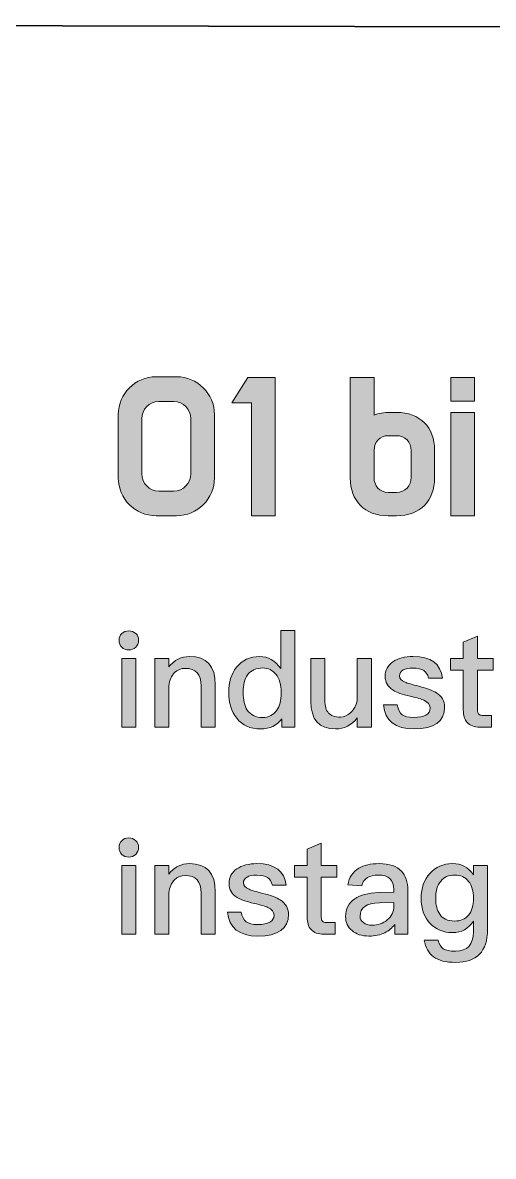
# Model space of a CAD drawing. Header units: millimetres. Extents: x 295.7 to 391, y 163.6 to 217.8.
# Drawn here: x 334.2 to 345.44, y 190.69 to 217.78 of the extents above; entities that cross this region are included whole.
import ezdxf

# ---------------------------------------------------------------- set-up
doc = ezdxf.new("R2010")
doc.units = ezdxf.units.MM
doc.header["$MEASUREMENT"] = 0
doc.layers.add('Layer 2', color=7, linetype='Continuous', lineweight=0)

# ---------------------------------------------------------------- blocks, each defined once
blk = doc.blocks.new('Block_0')
at = {"layer": 'Layer 2', "true_color": 0x3f3f3f, "transparency": 33554687}
h = blk.add_hatch(color=250, dxfattribs=at)
h.dxf.hatch_style = 2
edge = h.paths.add_edge_path()
edge.add_spline(control_points=[(338.217, 208.313), (338.217, 208.542), (338.034, 208.729), (337.809, 208.729), (337.809, 208.729), (337.448, 208.729), (337.448, 208.729), (337.223, 208.729), (337.041, 208.542), (337.041, 208.313), (337.041, 208.313), (337.041, 207.001), (337.041, 207.001), (337.041, 206.773), (337.223, 206.586), (337.448, 206.586), (337.448, 206.586), (337.809, 206.586), (337.809, 206.586), (338.034, 206.586), (338.217, 206.773), (338.217, 207.001), (338.217, 207.001), (338.217, 208.313), (338.217, 208.313)], knot_values=[0, 0, 0, 0, 1, 1, 1, 2, 2, 2, 3, 3, 3, 4, 4, 4, 5, 5, 5, 6, 6, 6, 7, 7, 7, 8, 8, 8, 8], degree=3, periodic=0)
edge = h.paths.add_edge_path()
edge.add_spline(control_points=[(337.875, 209.319), (338.372, 209.319), (338.78, 208.915), (338.78, 208.414), (338.78, 208.414), (338.78, 206.901), (338.78, 206.901), (338.78, 206.4), (338.372, 205.996), (337.875, 205.996), (337.875, 205.996), (337.383, 205.996), (337.383, 205.996), (336.886, 205.996), (336.482, 206.4), (336.482, 206.901), (336.482, 206.901), (336.482, 208.414), (336.482, 208.414), (336.482, 208.915), (336.886, 209.319), (337.383, 209.319), (337.383, 209.319), (337.875, 209.319), (337.875, 209.319)], knot_values=[0, 0, 0, 0, 1, 1, 1, 2, 2, 2, 3, 3, 3, 4, 4, 4, 5, 5, 5, 6, 6, 6, 7, 7, 7, 8, 8, 8, 8], degree=3, periodic=0)
h = blk.add_hatch(color=250, dxfattribs=at)
h.dxf.hatch_style = 2
edge = h.paths.add_edge_path()
edge.add_spline(control_points=[(339.199, 208.698), (339.199, 208.698), (339.579, 209.299), (339.579, 209.299), (339.579, 209.299), (340.231, 209.299), (340.231, 209.299), (340.231, 209.299), (340.231, 205.996), (340.231, 205.996), (340.231, 205.996), (339.668, 205.996), (339.668, 205.996), (339.668, 205.996), (339.668, 208.698), (339.668, 208.698), (339.668, 208.698), (339.199, 208.698), (339.199, 208.698)], knot_values=[0, 0, 0, 0, 1, 1, 1, 2, 2, 2, 3, 3, 3, 4, 4, 4, 5, 5, 5, 6, 6, 6, 6], degree=3, periodic=0)
h = blk.add_hatch(color=250, dxfattribs=at)
h.dxf.hatch_style = 2
edge = h.paths.add_edge_path()
edge.add_spline(control_points=[(342.932, 207.91), (342.73, 207.91), (342.598, 207.766), (342.594, 207.564), (342.594, 207.564), (342.594, 206.916), (342.594, 206.916), (342.594, 206.707), (342.726, 206.555), (342.932, 206.555), (342.932, 206.555), (343.13, 206.555), (343.13, 206.555), (343.335, 206.555), (343.479, 206.707), (343.479, 206.916), (343.479, 206.916), (343.479, 207.549), (343.479, 207.549), (343.479, 207.758), (343.335, 207.91), (343.13, 207.91), (343.13, 207.91), (342.932, 207.91), (342.932, 207.91)], knot_values=[0, 0, 0, 0, 1, 1, 1, 2, 2, 2, 3, 3, 3, 4, 4, 4, 5, 5, 5, 6, 6, 6, 7, 7, 7, 8, 8, 8, 8], degree=3, periodic=0)
edge = h.paths.add_edge_path()
edge.add_spline(control_points=[(343.13, 208.465), (343.692, 208.465), (344.042, 208.112), (344.042, 207.564), (344.042, 207.564), (344.042, 206.901), (344.042, 206.901), (344.042, 206.353), (343.692, 205.996), (343.13, 205.996), (343.13, 205.996), (342.932, 205.996), (342.932, 205.996), (342.369, 205.996), (342.024, 206.353), (342.024, 206.901), (342.024, 206.901), (342.024, 207.564), (342.024, 207.564), (342.024, 207.564), (342.024, 207.603), (342.024, 207.603), (342.024, 207.603), (342.024, 209.299), (342.024, 209.299), (342.024, 209.299), (342.594, 209.299), (342.594, 209.299), (342.594, 209.299), (342.594, 208.403), (342.594, 208.403), (342.707, 208.441), (342.835, 208.465), (342.974, 208.465), (342.974, 208.465), (343.13, 208.465), (343.13, 208.465)], knot_values=[0, 0, 0, 0, 1, 1, 1, 2, 2, 2, 3, 3, 3, 4, 4, 4, 5, 5, 5, 6, 6, 6, 7, 7, 7, 8, 8, 8, 9, 9, 9, 10, 10, 10, 11, 11, 11, 12, 12, 12, 12], degree=3, periodic=0)
h = blk.add_hatch(color=250, dxfattribs=at)
h.dxf.hatch_style = 2
edge = h.paths.add_edge_path()
edge.add_spline(control_points=[(344.996, 205.996), (344.996, 205.996), (344.425, 205.996), (344.425, 205.996), (344.425, 205.996), (344.425, 208.465), (344.425, 208.465), (344.425, 208.465), (344.996, 208.465), (344.996, 208.465), (344.996, 208.465), (344.996, 205.996), (344.996, 205.996)], knot_values=[0, 0, 0, 0, 1, 1, 1, 2, 2, 2, 3, 3, 3, 4, 4, 4, 4], degree=3, periodic=0)
edge = h.paths.add_edge_path()
edge.add_spline(control_points=[(344.996, 208.732), (344.996, 208.732), (344.425, 208.732), (344.425, 208.732), (344.425, 208.732), (344.425, 209.299), (344.425, 209.299), (344.425, 209.299), (344.996, 209.299), (344.996, 209.299), (344.996, 209.299), (344.996, 208.732), (344.996, 208.732)], knot_values=[0, 0, 0, 0, 1, 1, 1, 2, 2, 2, 3, 3, 3, 4, 4, 4, 4], degree=3, periodic=0)
at = {"layer": 'Layer 2'}
for points, knots in [([(337.875, 209.319), (338.372, 209.319), (338.78, 208.915), (338.78, 208.414), (338.78, 208.414), (338.78, 206.901), (338.78, 206.901), (338.78, 206.4), (338.372, 205.996), (337.875, 205.996), (337.875, 205.996), (337.383, 205.996), (337.383, 205.996), (336.886, 205.996), (336.482, 206.4), (336.482, 206.901), (336.482, 206.901), (336.482, 208.414), (336.482, 208.414), (336.482, 208.915), (336.886, 209.319), (337.383, 209.319), (337.383, 209.319), (337.875, 209.319), (337.875, 209.319)], [0, 0, 0, 0, 1, 1, 1, 2, 2, 2, 3, 3, 3, 4, 4, 4, 5, 5, 5, 6, 6, 6, 7, 7, 7, 8, 8, 8, 8]), ([(339.199, 208.698), (339.199, 208.698), (339.579, 209.299), (339.579, 209.299), (339.579, 209.299), (340.231, 209.299), (340.231, 209.299), (340.231, 209.299), (340.231, 205.996), (340.231, 205.996), (340.231, 205.996), (339.668, 205.996), (339.668, 205.996), (339.668, 205.996), (339.668, 208.698), (339.668, 208.698), (339.668, 208.698), (339.199, 208.698), (339.199, 208.698)], [0, 0, 0, 0, 1, 1, 1, 2, 2, 2, 3, 3, 3, 4, 4, 4, 5, 5, 5, 6, 6, 6, 6]), ([(343.13, 208.465), (343.692, 208.465), (344.042, 208.112), (344.042, 207.564), (344.042, 207.564), (344.042, 206.901), (344.042, 206.901), (344.042, 206.353), (343.692, 205.996), (343.13, 205.996), (343.13, 205.996), (342.932, 205.996), (342.932, 205.996), (342.369, 205.996), (342.024, 206.353), (342.024, 206.901), (342.024, 206.901), (342.024, 207.564), (342.024, 207.564), (342.024, 207.564), (342.024, 207.603), (342.024, 207.603), (342.024, 207.603), (342.024, 209.299), (342.024, 209.299), (342.024, 209.299), (342.594, 209.299), (342.594, 209.299), (342.594, 209.299), (342.594, 208.403), (342.594, 208.403), (342.707, 208.441), (342.835, 208.465), (342.974, 208.465), (342.974, 208.465), (343.13, 208.465), (343.13, 208.465)], [0, 0, 0, 0, 1, 1, 1, 2, 2, 2, 3, 3, 3, 4, 4, 4, 5, 5, 5, 6, 6, 6, 7, 7, 7, 8, 8, 8, 9, 9, 9, 10, 10, 10, 11, 11, 11, 12, 12, 12, 12]), ([(344.996, 208.732), (344.996, 208.732), (344.425, 208.732), (344.425, 208.732), (344.425, 208.732), (344.425, 209.299), (344.425, 209.299), (344.425, 209.299), (344.996, 209.299), (344.996, 209.299), (344.996, 209.299), (344.996, 208.732), (344.996, 208.732)], [0, 0, 0, 0, 1, 1, 1, 2, 2, 2, 3, 3, 3, 4, 4, 4, 4]), ([(338.217, 208.313), (338.217, 208.542), (338.034, 208.729), (337.809, 208.729), (337.809, 208.729), (337.448, 208.729), (337.448, 208.729), (337.223, 208.729), (337.041, 208.542), (337.041, 208.313), (337.041, 208.313), (337.041, 207.001), (337.041, 207.001), (337.041, 206.773), (337.223, 206.586), (337.448, 206.586), (337.448, 206.586), (337.809, 206.586), (337.809, 206.586), (338.034, 206.586), (338.217, 206.773), (338.217, 207.001), (338.217, 207.001), (338.217, 208.313), (338.217, 208.313)], [0, 0, 0, 0, 1, 1, 1, 2, 2, 2, 3, 3, 3, 4, 4, 4, 5, 5, 5, 6, 6, 6, 7, 7, 7, 8, 8, 8, 8]), ([(344.996, 205.996), (344.996, 205.996), (344.425, 205.996), (344.425, 205.996), (344.425, 205.996), (344.425, 208.465), (344.425, 208.465), (344.425, 208.465), (344.996, 208.465), (344.996, 208.465), (344.996, 208.465), (344.996, 205.996), (344.996, 205.996)], [0, 0, 0, 0, 1, 1, 1, 2, 2, 2, 3, 3, 3, 4, 4, 4, 4]), ([(342.932, 207.91), (342.73, 207.91), (342.598, 207.766), (342.594, 207.564), (342.594, 207.564), (342.594, 206.916), (342.594, 206.916), (342.594, 206.707), (342.726, 206.555), (342.932, 206.555), (342.932, 206.555), (343.13, 206.555), (343.13, 206.555), (343.335, 206.555), (343.479, 206.707), (343.479, 206.916), (343.479, 206.916), (343.479, 207.549), (343.479, 207.549), (343.479, 207.758), (343.335, 207.91), (343.13, 207.91), (343.13, 207.91), (342.932, 207.91), (342.932, 207.91)], [0, 0, 0, 0, 1, 1, 1, 2, 2, 2, 3, 3, 3, 4, 4, 4, 5, 5, 5, 6, 6, 6, 7, 7, 7, 8, 8, 8, 8])]:
    blk.add_open_spline(points, degree=3, knots=knots, dxfattribs=at)
blk = doc.blocks.new('Block_1')
at = {"layer": 'Layer 2', "true_color": 0x7f7f7f, "transparency": 33554687}
h = blk.add_hatch(color=8, dxfattribs=at)
h.dxf.hatch_style = 2
edge = h.paths.add_edge_path()
edge.add_spline(control_points=[(336.901, 202.587), (336.901, 202.587), (336.901, 200.945), (336.901, 200.945), (336.901, 200.945), (336.564, 200.945), (336.564, 200.945), (336.564, 200.945), (336.564, 202.587), (336.564, 202.587), (336.564, 202.587), (336.901, 202.587), (336.901, 202.587)], knot_values=[0, 0, 0, 0, 1, 1, 1, 2, 2, 2, 3, 3, 3, 4, 4, 4, 4], degree=3, periodic=0)
edge = h.paths.add_edge_path()
edge.add_spline(control_points=[(336.901, 203.181), (336.945, 203.139), (336.967, 203.085), (336.967, 203.019), (336.967, 202.952), (336.942, 202.898), (336.897, 202.854), (336.853, 202.812), (336.796, 202.79), (336.732, 202.79), (336.666, 202.79), (336.611, 202.812), (336.567, 202.854), (336.523, 202.898), (336.5, 202.955), (336.5, 203.019), (336.5, 203.085), (336.523, 203.139), (336.567, 203.181), (336.611, 203.225), (336.666, 203.244), (336.732, 203.244), (336.799, 203.244), (336.856, 203.225), (336.901, 203.181)], knot_values=[0, 0, 0, 0, 1, 1, 1, 2, 2, 2, 3, 3, 3, 4, 4, 4, 5, 5, 5, 6, 6, 6, 7, 7, 7, 8, 8, 8, 8], degree=3, periodic=0)
h = blk.add_hatch(color=8, dxfattribs=at)
h.dxf.hatch_style = 2
edge = h.paths.add_edge_path()
edge.add_spline(control_points=[(339.571, 202.19), (339.501, 202.094), (339.466, 201.955), (339.466, 201.774), (339.466, 201.593), (339.498, 201.453), (339.564, 201.351), (339.641, 201.234), (339.765, 201.174), (339.93, 201.174), (340.076, 201.174), (340.187, 201.234), (340.27, 201.348), (340.339, 201.453), (340.374, 201.586), (340.374, 201.752), (340.374, 201.752), (340.374, 201.78), (340.374, 201.78), (340.374, 201.958), (340.33, 202.101), (340.247, 202.209), (340.165, 202.31), (340.063, 202.358), (339.939, 202.358), (339.774, 202.358), (339.65, 202.304), (339.571, 202.19)], knot_values=[0, 0, 0, 0, 1, 1, 1, 2, 2, 2, 3, 3, 3, 4, 4, 4, 5, 5, 5, 6, 6, 6, 7, 7, 7, 8, 8, 8, 9, 9, 9, 9], degree=3, periodic=0)
edge = h.paths.add_edge_path()
edge.add_spline(control_points=[(340.701, 203.257), (340.701, 203.257), (340.701, 200.945), (340.701, 200.945), (340.701, 200.945), (340.387, 200.945), (340.387, 200.945), (340.387, 200.945), (340.387, 201.142), (340.387, 201.142), (340.273, 200.983), (340.101, 200.9), (339.879, 200.9), (339.637, 200.9), (339.447, 200.986), (339.311, 201.158), (339.183, 201.316), (339.12, 201.523), (339.12, 201.774), (339.12, 202.015), (339.18, 202.215), (339.307, 202.374), (339.441, 202.545), (339.628, 202.631), (339.863, 202.631), (340.063, 202.631), (340.231, 202.536), (340.365, 202.342), (340.365, 202.342), (340.365, 203.257), (340.365, 203.257), (340.365, 203.257), (340.701, 203.257), (340.701, 203.257)], knot_values=[0, 0, 0, 0, 1, 1, 1, 2, 2, 2, 3, 3, 3, 4, 4, 4, 5, 5, 5, 6, 6, 6, 7, 7, 7, 8, 8, 8, 9, 9, 9, 10, 10, 10, 11, 11, 11, 11], degree=3, periodic=0)
h = blk.add_hatch(color=8, dxfattribs=at)
h.dxf.hatch_style = 2
edge = h.paths.add_edge_path()
edge.add_spline(control_points=[(345.064, 202.587), (345.064, 202.587), (345.438, 202.587), (345.438, 202.587), (345.438, 202.587), (345.438, 202.307), (345.438, 202.307), (345.438, 202.307), (345.064, 202.307), (345.064, 202.307), (345.064, 202.307), (345.064, 201.354), (345.064, 201.354), (345.064, 201.31), (345.073, 201.278), (345.092, 201.256), (345.111, 201.237), (345.14, 201.224), (345.181, 201.224), (345.181, 201.224), (345.397, 201.224), (345.397, 201.224), (345.397, 201.224), (345.397, 200.945), (345.397, 200.945), (345.397, 200.945), (345.127, 200.945), (345.127, 200.945), (344.987, 200.945), (344.882, 200.983), (344.819, 201.056), (344.755, 201.126), (344.727, 201.224), (344.727, 201.354), (344.727, 201.354), (344.727, 202.307), (344.727, 202.307), (344.727, 202.307), (344.422, 202.307), (344.422, 202.307), (344.422, 202.307), (344.422, 202.587), (344.422, 202.587), (344.422, 202.587), (344.727, 202.587), (344.727, 202.587), (344.727, 202.587), (344.727, 202.977), (344.727, 202.977), (344.727, 202.977), (345.064, 203.117), (345.064, 203.117), (345.064, 203.117), (345.064, 202.587), (345.064, 202.587)], knot_values=[0, 0, 0, 0, 1, 1, 1, 2, 2, 2, 3, 3, 3, 4, 4, 4, 5, 5, 5, 6, 6, 6, 7, 7, 7, 8, 8, 8, 9, 9, 9, 10, 10, 10, 11, 11, 11, 12, 12, 12, 13, 13, 13, 14, 14, 14, 15, 15, 15, 16, 16, 16, 17, 17, 17, 18, 18, 18, 18], degree=3, periodic=0)
h = blk.add_hatch(color=8, dxfattribs=at)
h.dxf.hatch_style = 2
edge = h.paths.add_edge_path()
edge.add_spline(control_points=[(338.8, 201.958), (338.8, 201.958), (338.8, 200.945), (338.8, 200.945), (338.8, 200.945), (338.463, 200.945), (338.463, 200.945), (338.463, 200.945), (338.463, 201.929), (338.463, 201.929), (338.463, 202.209), (338.333, 202.349), (338.079, 202.349), (337.983, 202.349), (337.898, 202.317), (337.828, 202.247), (337.751, 202.171), (337.704, 202.066), (337.691, 201.933), (337.691, 201.933), (337.691, 200.945), (337.691, 200.945), (337.691, 200.945), (337.354, 200.945), (337.354, 200.945), (337.354, 200.945), (337.354, 202.587), (337.354, 202.587), (337.354, 202.587), (337.691, 202.587), (337.691, 202.587), (337.691, 202.587), (337.691, 202.384), (337.691, 202.384), (337.755, 202.466), (337.828, 202.526), (337.91, 202.568), (337.993, 202.612), (338.085, 202.631), (338.187, 202.631), (338.593, 202.631), (338.8, 202.409), (338.8, 201.958)], knot_values=[0, 0, 0, 0, 1, 1, 1, 2, 2, 2, 3, 3, 3, 4, 4, 4, 5, 5, 5, 6, 6, 6, 7, 7, 7, 8, 8, 8, 9, 9, 9, 10, 10, 10, 11, 11, 11, 12, 12, 12, 13, 13, 13, 14, 14, 14, 14], degree=3, periodic=0)
h = blk.add_hatch(color=8, dxfattribs=at)
h.dxf.hatch_style = 2
edge = h.paths.add_edge_path()
edge.add_spline(control_points=[(341.419, 202.587), (341.419, 202.587), (341.419, 201.586), (341.419, 201.586), (341.419, 201.447), (341.447, 201.345), (341.507, 201.281), (341.565, 201.218), (341.66, 201.183), (341.79, 201.183), (341.879, 201.183), (341.958, 201.221), (342.035, 201.291), (342.111, 201.364), (342.165, 201.462), (342.193, 201.583), (342.193, 201.583), (342.193, 202.587), (342.193, 202.587), (342.193, 202.587), (342.53, 202.587), (342.53, 202.587), (342.53, 202.587), (342.53, 200.945), (342.53, 200.945), (342.53, 200.945), (342.193, 200.945), (342.193, 200.945), (342.193, 200.945), (342.193, 201.167), (342.193, 201.167), (342.054, 200.989), (341.882, 200.9), (341.676, 200.9), (341.279, 200.9), (341.082, 201.123), (341.082, 201.564), (341.082, 201.564), (341.082, 202.587), (341.082, 202.587), (341.082, 202.587), (341.419, 202.587), (341.419, 202.587)], knot_values=[0, 0, 0, 0, 1, 1, 1, 2, 2, 2, 3, 3, 3, 4, 4, 4, 5, 5, 5, 6, 6, 6, 7, 7, 7, 8, 8, 8, 9, 9, 9, 10, 10, 10, 11, 11, 11, 12, 12, 12, 13, 13, 13, 14, 14, 14, 14], degree=3, periodic=0)
h = blk.add_hatch(color=8, dxfattribs=at)
h.dxf.hatch_style = 2
edge = h.paths.add_edge_path()
edge.add_spline(control_points=[(344.226, 202.114), (344.226, 202.114), (343.898, 202.114), (343.898, 202.114), (343.873, 202.202), (343.835, 202.263), (343.781, 202.298), (343.724, 202.336), (343.635, 202.355), (343.52, 202.355), (343.419, 202.355), (343.343, 202.342), (343.292, 202.31), (343.231, 202.279), (343.203, 202.228), (343.203, 202.164), (343.203, 202.107), (343.247, 202.06), (343.336, 202.018), (343.393, 201.993), (343.502, 201.961), (343.667, 201.92), (343.854, 201.875), (343.994, 201.821), (344.083, 201.764), (344.213, 201.682), (344.279, 201.567), (344.279, 201.421), (344.279, 201.075), (344.035, 200.9), (343.549, 200.9), (343.098, 200.9), (342.857, 201.094), (342.819, 201.475), (342.819, 201.475), (343.149, 201.475), (343.149, 201.475), (343.168, 201.364), (343.209, 201.285), (343.267, 201.24), (343.324, 201.199), (343.413, 201.177), (343.539, 201.177), (343.8, 201.177), (343.934, 201.253), (343.934, 201.399), (343.934, 201.478), (343.883, 201.542), (343.787, 201.586), (343.736, 201.612), (343.625, 201.644), (343.457, 201.682), (343.263, 201.726), (343.127, 201.774), (343.051, 201.825), (342.923, 201.904), (342.86, 202.015), (342.86, 202.155), (342.86, 202.304), (342.92, 202.422), (343.044, 202.504), (343.168, 202.59), (343.33, 202.631), (343.527, 202.631), (343.952, 202.631), (344.187, 202.46), (344.226, 202.114)], knot_values=[0, 0, 0, 0, 1, 1, 1, 2, 2, 2, 3, 3, 3, 4, 4, 4, 5, 5, 5, 6, 6, 6, 7, 7, 7, 8, 8, 8, 9, 9, 9, 10, 10, 10, 11, 11, 11, 12, 12, 12, 13, 13, 13, 14, 14, 14, 15, 15, 15, 16, 16, 16, 17, 17, 17, 18, 18, 18, 19, 19, 19, 20, 20, 20, 21, 21, 21, 22, 22, 22, 22], degree=3, periodic=0)
at = {"layer": 'Layer 2'}
for points, knots in [([(336.901, 203.181), (336.945, 203.139), (336.967, 203.085), (336.967, 203.019), (336.967, 202.952), (336.942, 202.898), (336.897, 202.854), (336.853, 202.812), (336.796, 202.79), (336.732, 202.79), (336.666, 202.79), (336.611, 202.812), (336.567, 202.854), (336.523, 202.898), (336.5, 202.955), (336.5, 203.019), (336.5, 203.085), (336.523, 203.139), (336.567, 203.181), (336.611, 203.225), (336.666, 203.244), (336.732, 203.244), (336.799, 203.244), (336.856, 203.225), (336.901, 203.181)], [0, 0, 0, 0, 1, 1, 1, 2, 2, 2, 3, 3, 3, 4, 4, 4, 5, 5, 5, 6, 6, 6, 7, 7, 7, 8, 8, 8, 8]), ([(340.701, 203.257), (340.701, 203.257), (340.701, 200.945), (340.701, 200.945), (340.701, 200.945), (340.387, 200.945), (340.387, 200.945), (340.387, 200.945), (340.387, 201.142), (340.387, 201.142), (340.273, 200.983), (340.101, 200.9), (339.879, 200.9), (339.637, 200.9), (339.447, 200.986), (339.311, 201.158), (339.183, 201.316), (339.12, 201.523), (339.12, 201.774), (339.12, 202.015), (339.18, 202.215), (339.307, 202.374), (339.441, 202.545), (339.628, 202.631), (339.863, 202.631), (340.063, 202.631), (340.231, 202.536), (340.365, 202.342), (340.365, 202.342), (340.365, 203.257), (340.365, 203.257), (340.365, 203.257), (340.701, 203.257), (340.701, 203.257)], [0, 0, 0, 0, 1, 1, 1, 2, 2, 2, 3, 3, 3, 4, 4, 4, 5, 5, 5, 6, 6, 6, 7, 7, 7, 8, 8, 8, 9, 9, 9, 10, 10, 10, 11, 11, 11, 11]), ([(345.064, 202.587), (345.064, 202.587), (345.438, 202.587), (345.438, 202.587), (345.438, 202.587), (345.438, 202.307), (345.438, 202.307), (345.438, 202.307), (345.064, 202.307), (345.064, 202.307), (345.064, 202.307), (345.064, 201.354), (345.064, 201.354), (345.064, 201.31), (345.073, 201.278), (345.092, 201.256), (345.111, 201.237), (345.14, 201.224), (345.181, 201.224), (345.181, 201.224), (345.397, 201.224), (345.397, 201.224), (345.397, 201.224), (345.397, 200.945), (345.397, 200.945), (345.397, 200.945), (345.127, 200.945), (345.127, 200.945), (344.987, 200.945), (344.882, 200.983), (344.819, 201.056), (344.755, 201.126), (344.727, 201.224), (344.727, 201.354), (344.727, 201.354), (344.727, 202.307), (344.727, 202.307), (344.727, 202.307), (344.422, 202.307), (344.422, 202.307), (344.422, 202.307), (344.422, 202.587), (344.422, 202.587), (344.422, 202.587), (344.727, 202.587), (344.727, 202.587), (344.727, 202.587), (344.727, 202.977), (344.727, 202.977), (344.727, 202.977), (345.064, 203.117), (345.064, 203.117), (345.064, 203.117), (345.064, 202.587), (345.064, 202.587)], [0, 0, 0, 0, 1, 1, 1, 2, 2, 2, 3, 3, 3, 4, 4, 4, 5, 5, 5, 6, 6, 6, 7, 7, 7, 8, 8, 8, 9, 9, 9, 10, 10, 10, 11, 11, 11, 12, 12, 12, 13, 13, 13, 14, 14, 14, 15, 15, 15, 16, 16, 16, 17, 17, 17, 18, 18, 18, 18]), ([(336.901, 202.587), (336.901, 202.587), (336.901, 200.945), (336.901, 200.945), (336.901, 200.945), (336.564, 200.945), (336.564, 200.945), (336.564, 200.945), (336.564, 202.587), (336.564, 202.587), (336.564, 202.587), (336.901, 202.587), (336.901, 202.587)], [0, 0, 0, 0, 1, 1, 1, 2, 2, 2, 3, 3, 3, 4, 4, 4, 4]), ([(338.8, 201.958), (338.8, 201.958), (338.8, 200.945), (338.8, 200.945), (338.8, 200.945), (338.463, 200.945), (338.463, 200.945), (338.463, 200.945), (338.463, 201.929), (338.463, 201.929), (338.463, 202.209), (338.333, 202.349), (338.079, 202.349), (337.983, 202.349), (337.898, 202.317), (337.828, 202.247), (337.751, 202.171), (337.704, 202.066), (337.691, 201.933), (337.691, 201.933), (337.691, 200.945), (337.691, 200.945), (337.691, 200.945), (337.354, 200.945), (337.354, 200.945), (337.354, 200.945), (337.354, 202.587), (337.354, 202.587), (337.354, 202.587), (337.691, 202.587), (337.691, 202.587), (337.691, 202.587), (337.691, 202.384), (337.691, 202.384), (337.755, 202.466), (337.828, 202.526), (337.91, 202.568), (337.993, 202.612), (338.085, 202.631), (338.187, 202.631), (338.593, 202.631), (338.8, 202.409), (338.8, 201.958)], [0, 0, 0, 0, 1, 1, 1, 2, 2, 2, 3, 3, 3, 4, 4, 4, 5, 5, 5, 6, 6, 6, 7, 7, 7, 8, 8, 8, 9, 9, 9, 10, 10, 10, 11, 11, 11, 12, 12, 12, 13, 13, 13, 14, 14, 14, 14]), ([(341.419, 202.587), (341.419, 202.587), (341.419, 201.586), (341.419, 201.586), (341.419, 201.447), (341.447, 201.345), (341.507, 201.281), (341.565, 201.218), (341.66, 201.183), (341.79, 201.183), (341.879, 201.183), (341.958, 201.221), (342.035, 201.291), (342.111, 201.364), (342.165, 201.462), (342.193, 201.583), (342.193, 201.583), (342.193, 202.587), (342.193, 202.587), (342.193, 202.587), (342.53, 202.587), (342.53, 202.587), (342.53, 202.587), (342.53, 200.945), (342.53, 200.945), (342.53, 200.945), (342.193, 200.945), (342.193, 200.945), (342.193, 200.945), (342.193, 201.167), (342.193, 201.167), (342.054, 200.989), (341.882, 200.9), (341.676, 200.9), (341.279, 200.9), (341.082, 201.123), (341.082, 201.564), (341.082, 201.564), (341.082, 202.587), (341.082, 202.587), (341.082, 202.587), (341.419, 202.587), (341.419, 202.587)], [0, 0, 0, 0, 1, 1, 1, 2, 2, 2, 3, 3, 3, 4, 4, 4, 5, 5, 5, 6, 6, 6, 7, 7, 7, 8, 8, 8, 9, 9, 9, 10, 10, 10, 11, 11, 11, 12, 12, 12, 13, 13, 13, 14, 14, 14, 14]), ([(344.226, 202.114), (344.226, 202.114), (343.898, 202.114), (343.898, 202.114), (343.873, 202.202), (343.835, 202.263), (343.781, 202.298), (343.724, 202.336), (343.635, 202.355), (343.52, 202.355), (343.419, 202.355), (343.343, 202.342), (343.292, 202.31), (343.231, 202.279), (343.203, 202.228), (343.203, 202.164), (343.203, 202.107), (343.247, 202.06), (343.336, 202.018), (343.393, 201.993), (343.502, 201.961), (343.667, 201.92), (343.854, 201.875), (343.994, 201.821), (344.083, 201.764), (344.213, 201.682), (344.279, 201.567), (344.279, 201.421), (344.279, 201.075), (344.035, 200.9), (343.549, 200.9), (343.098, 200.9), (342.857, 201.094), (342.819, 201.475), (342.819, 201.475), (343.149, 201.475), (343.149, 201.475), (343.168, 201.364), (343.209, 201.285), (343.267, 201.24), (343.324, 201.199), (343.413, 201.177), (343.539, 201.177), (343.8, 201.177), (343.934, 201.253), (343.934, 201.399), (343.934, 201.478), (343.883, 201.542), (343.787, 201.586), (343.736, 201.612), (343.625, 201.644), (343.457, 201.682), (343.263, 201.726), (343.127, 201.774), (343.051, 201.825), (342.923, 201.904), (342.86, 202.015), (342.86, 202.155), (342.86, 202.304), (342.92, 202.422), (343.044, 202.504), (343.168, 202.59), (343.33, 202.631), (343.527, 202.631), (343.952, 202.631), (344.187, 202.46), (344.226, 202.114)], [0, 0, 0, 0, 1, 1, 1, 2, 2, 2, 3, 3, 3, 4, 4, 4, 5, 5, 5, 6, 6, 6, 7, 7, 7, 8, 8, 8, 9, 9, 9, 10, 10, 10, 11, 11, 11, 12, 12, 12, 13, 13, 13, 14, 14, 14, 15, 15, 15, 16, 16, 16, 17, 17, 17, 18, 18, 18, 19, 19, 19, 20, 20, 20, 21, 21, 21, 22, 22, 22, 22]), ([(339.571, 202.19), (339.501, 202.094), (339.466, 201.955), (339.466, 201.774), (339.466, 201.593), (339.498, 201.453), (339.564, 201.351), (339.641, 201.234), (339.765, 201.174), (339.93, 201.174), (340.076, 201.174), (340.187, 201.234), (340.27, 201.348), (340.339, 201.453), (340.374, 201.586), (340.374, 201.752), (340.374, 201.752), (340.374, 201.78), (340.374, 201.78), (340.374, 201.958), (340.33, 202.101), (340.247, 202.209), (340.165, 202.31), (340.063, 202.358), (339.939, 202.358), (339.774, 202.358), (339.65, 202.304), (339.571, 202.19)], [0, 0, 0, 0, 1, 1, 1, 2, 2, 2, 3, 3, 3, 4, 4, 4, 5, 5, 5, 6, 6, 6, 7, 7, 7, 8, 8, 8, 9, 9, 9, 9])]:
    blk.add_open_spline(points, degree=3, knots=knots, dxfattribs=at)
blk = doc.blocks.new('Block_2')
at = {"layer": 'Layer 2', "true_color": 0x000000, "transparency": 33554687}
h = blk.add_hatch(color=18, dxfattribs=at)
h.dxf.hatch_style = 2
edge = h.paths.add_edge_path()
edge.add_spline(control_points=[(336.901, 197.636), (336.901, 197.636), (336.901, 195.994), (336.901, 195.994), (336.901, 195.994), (336.564, 195.994), (336.564, 195.994), (336.564, 195.994), (336.564, 197.636), (336.564, 197.636), (336.564, 197.636), (336.901, 197.636), (336.901, 197.636)], knot_values=[0, 0, 0, 0, 1, 1, 1, 2, 2, 2, 3, 3, 3, 4, 4, 4, 4], degree=3, periodic=0)
edge = h.paths.add_edge_path()
edge.add_spline(control_points=[(336.901, 198.23), (336.945, 198.189), (336.967, 198.135), (336.967, 198.068), (336.967, 198.002), (336.942, 197.947), (336.897, 197.903), (336.853, 197.862), (336.796, 197.839), (336.732, 197.839), (336.666, 197.839), (336.611, 197.862), (336.567, 197.903), (336.523, 197.947), (336.5, 198.005), (336.5, 198.068), (336.5, 198.135), (336.523, 198.189), (336.567, 198.23), (336.611, 198.275), (336.666, 198.294), (336.732, 198.294), (336.799, 198.294), (336.856, 198.275), (336.901, 198.23)], knot_values=[0, 0, 0, 0, 1, 1, 1, 2, 2, 2, 3, 3, 3, 4, 4, 4, 5, 5, 5, 6, 6, 6, 7, 7, 7, 8, 8, 8, 8], degree=3, periodic=0)
h = blk.add_hatch(color=18, dxfattribs=at)
h.dxf.hatch_style = 2
edge = h.paths.add_edge_path()
edge.add_spline(control_points=[(341.333, 197.636), (341.333, 197.636), (341.708, 197.636), (341.708, 197.636), (341.708, 197.636), (341.708, 197.357), (341.708, 197.357), (341.708, 197.357), (341.333, 197.357), (341.333, 197.357), (341.333, 197.357), (341.333, 196.404), (341.333, 196.404), (341.333, 196.359), (341.342, 196.328), (341.361, 196.306), (341.38, 196.286), (341.409, 196.274), (341.45, 196.274), (341.45, 196.274), (341.666, 196.274), (341.666, 196.274), (341.666, 196.274), (341.666, 195.994), (341.666, 195.994), (341.666, 195.994), (341.397, 195.994), (341.397, 195.994), (341.257, 195.994), (341.152, 196.032), (341.088, 196.105), (341.025, 196.175), (340.996, 196.274), (340.996, 196.404), (340.996, 196.404), (340.996, 197.357), (340.996, 197.357), (340.996, 197.357), (340.691, 197.357), (340.691, 197.357), (340.691, 197.357), (340.691, 197.636), (340.691, 197.636), (340.691, 197.636), (340.996, 197.636), (340.996, 197.636), (340.996, 197.636), (340.996, 198.027), (340.996, 198.027), (340.996, 198.027), (341.333, 198.167), (341.333, 198.167), (341.333, 198.167), (341.333, 197.636), (341.333, 197.636)], knot_values=[0, 0, 0, 0, 1, 1, 1, 2, 2, 2, 3, 3, 3, 4, 4, 4, 5, 5, 5, 6, 6, 6, 7, 7, 7, 8, 8, 8, 9, 9, 9, 10, 10, 10, 11, 11, 11, 12, 12, 12, 13, 13, 13, 14, 14, 14, 15, 15, 15, 16, 16, 16, 17, 17, 17, 18, 18, 18, 18], degree=3, periodic=0)
h = blk.add_hatch(color=18, dxfattribs=at)
h.dxf.hatch_style = 2
edge = h.paths.add_edge_path()
edge.add_spline(control_points=[(338.8, 197.007), (338.8, 197.007), (338.8, 195.994), (338.8, 195.994), (338.8, 195.994), (338.463, 195.994), (338.463, 195.994), (338.463, 195.994), (338.463, 196.979), (338.463, 196.979), (338.463, 197.258), (338.333, 197.398), (338.079, 197.398), (337.983, 197.398), (337.898, 197.366), (337.828, 197.296), (337.751, 197.22), (337.704, 197.115), (337.691, 196.982), (337.691, 196.982), (337.691, 195.994), (337.691, 195.994), (337.691, 195.994), (337.354, 195.994), (337.354, 195.994), (337.354, 195.994), (337.354, 197.636), (337.354, 197.636), (337.354, 197.636), (337.691, 197.636), (337.691, 197.636), (337.691, 197.636), (337.691, 197.433), (337.691, 197.433), (337.755, 197.516), (337.828, 197.576), (337.91, 197.617), (337.993, 197.662), (338.085, 197.681), (338.187, 197.681), (338.593, 197.681), (338.8, 197.458), (338.8, 197.007)], knot_values=[0, 0, 0, 0, 1, 1, 1, 2, 2, 2, 3, 3, 3, 4, 4, 4, 5, 5, 5, 6, 6, 6, 7, 7, 7, 8, 8, 8, 9, 9, 9, 10, 10, 10, 11, 11, 11, 12, 12, 12, 13, 13, 13, 14, 14, 14, 14], degree=3, periodic=0)
h = blk.add_hatch(color=18, dxfattribs=at)
h.dxf.hatch_style = 2
edge = h.paths.add_edge_path()
edge.add_spline(control_points=[(340.495, 197.163), (340.495, 197.163), (340.168, 197.163), (340.168, 197.163), (340.143, 197.252), (340.104, 197.312), (340.051, 197.347), (339.993, 197.385), (339.904, 197.404), (339.79, 197.404), (339.688, 197.404), (339.612, 197.392), (339.561, 197.36), (339.501, 197.328), (339.472, 197.277), (339.472, 197.214), (339.472, 197.157), (339.517, 197.109), (339.606, 197.068), (339.663, 197.042), (339.771, 197.011), (339.936, 196.969), (340.124, 196.925), (340.263, 196.871), (340.352, 196.814), (340.482, 196.731), (340.549, 196.617), (340.549, 196.471), (340.549, 196.124), (340.304, 195.95), (339.819, 195.95), (339.368, 195.95), (339.126, 196.144), (339.088, 196.525), (339.088, 196.525), (339.418, 196.525), (339.418, 196.525), (339.437, 196.414), (339.479, 196.334), (339.536, 196.29), (339.593, 196.248), (339.682, 196.226), (339.809, 196.226), (340.07, 196.226), (340.203, 196.302), (340.203, 196.448), (340.203, 196.528), (340.152, 196.591), (340.057, 196.636), (340.006, 196.661), (339.895, 196.693), (339.726, 196.731), (339.533, 196.776), (339.396, 196.823), (339.32, 196.874), (339.193, 196.953), (339.129, 197.064), (339.129, 197.204), (339.129, 197.354), (339.19, 197.471), (339.314, 197.554), (339.437, 197.639), (339.6, 197.681), (339.796, 197.681), (340.222, 197.681), (340.457, 197.509), (340.495, 197.163)], knot_values=[0, 0, 0, 0, 1, 1, 1, 2, 2, 2, 3, 3, 3, 4, 4, 4, 5, 5, 5, 6, 6, 6, 7, 7, 7, 8, 8, 8, 9, 9, 9, 10, 10, 10, 11, 11, 11, 12, 12, 12, 13, 13, 13, 14, 14, 14, 15, 15, 15, 16, 16, 16, 17, 17, 17, 18, 18, 18, 19, 19, 19, 20, 20, 20, 21, 21, 21, 22, 22, 22, 22], degree=3, periodic=0)
h = blk.add_hatch(color=18, dxfattribs=at)
h.dxf.hatch_style = 2
edge = h.paths.add_edge_path()
edge.add_spline(control_points=[(342.721, 196.744), (342.412, 196.737), (342.26, 196.629), (342.26, 196.426), (342.26, 196.363), (342.285, 196.312), (342.339, 196.271), (342.39, 196.229), (342.46, 196.207), (342.546, 196.207), (342.688, 196.207), (342.809, 196.251), (342.911, 196.337), (343.013, 196.423), (343.066, 196.531), (343.066, 196.658), (343.066, 196.658), (343.066, 196.753), (343.066, 196.753), (343.066, 196.753), (342.721, 196.744), (342.721, 196.744)], knot_values=[0, 0, 0, 0, 1, 1, 1, 2, 2, 2, 3, 3, 3, 4, 4, 4, 5, 5, 5, 6, 6, 6, 7, 7, 7, 7], degree=3, periodic=0)
edge = h.paths.add_edge_path()
edge.add_spline(control_points=[(343.251, 197.5), (343.349, 197.395), (343.4, 197.242), (343.4, 197.042), (343.4, 197.042), (343.4, 195.994), (343.4, 195.994), (343.4, 195.994), (343.089, 195.994), (343.089, 195.994), (343.089, 195.994), (343.089, 196.226), (343.089, 196.226), (343.025, 196.144), (342.946, 196.077), (342.851, 196.029), (342.743, 195.978), (342.615, 195.95), (342.469, 195.95), (342.298, 195.95), (342.164, 195.994), (342.069, 196.08), (341.964, 196.166), (341.914, 196.277), (341.914, 196.414), (341.914, 196.598), (341.987, 196.741), (342.133, 196.839), (342.266, 196.934), (342.457, 196.982), (342.698, 196.988), (342.698, 196.988), (343.066, 196.998), (343.066, 196.998), (343.066, 196.998), (343.066, 197.064), (343.066, 197.064), (343.066, 197.293), (342.943, 197.408), (342.695, 197.408), (342.59, 197.408), (342.505, 197.388), (342.441, 197.35), (342.365, 197.306), (342.317, 197.239), (342.298, 197.147), (342.298, 197.147), (341.964, 197.176), (341.964, 197.176), (341.999, 197.354), (342.088, 197.487), (342.228, 197.57), (342.349, 197.646), (342.514, 197.681), (342.717, 197.681), (342.959, 197.681), (343.136, 197.62), (343.251, 197.5)], knot_values=[0, 0, 0, 0, 1, 1, 1, 2, 2, 2, 3, 3, 3, 4, 4, 4, 5, 5, 5, 6, 6, 6, 7, 7, 7, 8, 8, 8, 9, 9, 9, 10, 10, 10, 11, 11, 11, 12, 12, 12, 13, 13, 13, 14, 14, 14, 15, 15, 15, 16, 16, 16, 17, 17, 17, 18, 18, 18, 19, 19, 19, 19], degree=3, periodic=0)
h = blk.add_hatch(color=18, dxfattribs=at)
h.dxf.hatch_style = 2
edge = h.paths.add_edge_path()
edge.add_spline(control_points=[(344.187, 197.258), (344.104, 197.163), (344.067, 197.026), (344.067, 196.852), (344.067, 196.693), (344.098, 196.566), (344.162, 196.474), (344.235, 196.366), (344.352, 196.309), (344.517, 196.309), (344.66, 196.309), (344.771, 196.356), (344.854, 196.452), (344.93, 196.55), (344.972, 196.683), (344.972, 196.852), (344.972, 197.023), (344.93, 197.16), (344.854, 197.258), (344.771, 197.36), (344.66, 197.408), (344.517, 197.408), (344.375, 197.408), (344.263, 197.36), (344.187, 197.258)], knot_values=[0, 0, 0, 0, 1, 1, 1, 2, 2, 2, 3, 3, 3, 4, 4, 4, 5, 5, 5, 6, 6, 6, 7, 7, 7, 8, 8, 8, 8], degree=3, periodic=0)
edge = h.paths.add_edge_path()
edge.add_spline(control_points=[(344.968, 197.417), (344.968, 197.417), (344.968, 197.636), (344.968, 197.636), (344.968, 197.636), (345.305, 197.636), (345.305, 197.636), (345.305, 197.636), (345.305, 196.102), (345.305, 196.102), (345.305, 195.581), (345.048, 195.321), (344.54, 195.321), (344.311, 195.321), (344.136, 195.365), (344.016, 195.451), (343.895, 195.54), (343.822, 195.673), (343.79, 195.855), (343.79, 195.855), (344.127, 195.855), (344.127, 195.855), (344.146, 195.759), (344.184, 195.689), (344.247, 195.648), (344.308, 195.61), (344.406, 195.588), (344.54, 195.588), (344.825, 195.588), (344.968, 195.743), (344.968, 196.051), (344.968, 196.051), (344.968, 196.306), (344.968, 196.306), (344.848, 196.124), (344.682, 196.032), (344.466, 196.032), (344.244, 196.032), (344.063, 196.109), (343.927, 196.258), (343.787, 196.407), (343.72, 196.604), (343.72, 196.852), (343.72, 197.099), (343.787, 197.296), (343.927, 197.449), (344.063, 197.604), (344.244, 197.681), (344.466, 197.681), (344.682, 197.681), (344.848, 197.595), (344.968, 197.417)], knot_values=[0, 0, 0, 0, 1, 1, 1, 2, 2, 2, 3, 3, 3, 4, 4, 4, 5, 5, 5, 6, 6, 6, 7, 7, 7, 8, 8, 8, 9, 9, 9, 10, 10, 10, 11, 11, 11, 12, 12, 12, 13, 13, 13, 14, 14, 14, 15, 15, 15, 16, 16, 16, 17, 17, 17, 17], degree=3, periodic=0)
at = {"layer": 'Layer 2'}
for points, knots in [([(336.901, 198.23), (336.945, 198.189), (336.967, 198.135), (336.967, 198.068), (336.967, 198.002), (336.942, 197.947), (336.897, 197.903), (336.853, 197.862), (336.796, 197.839), (336.732, 197.839), (336.666, 197.839), (336.611, 197.862), (336.567, 197.903), (336.523, 197.947), (336.5, 198.005), (336.5, 198.068), (336.5, 198.135), (336.523, 198.189), (336.567, 198.23), (336.611, 198.275), (336.666, 198.294), (336.732, 198.294), (336.799, 198.294), (336.856, 198.275), (336.901, 198.23)], [0, 0, 0, 0, 1, 1, 1, 2, 2, 2, 3, 3, 3, 4, 4, 4, 5, 5, 5, 6, 6, 6, 7, 7, 7, 8, 8, 8, 8]), ([(341.333, 197.636), (341.333, 197.636), (341.708, 197.636), (341.708, 197.636), (341.708, 197.636), (341.708, 197.357), (341.708, 197.357), (341.708, 197.357), (341.333, 197.357), (341.333, 197.357), (341.333, 197.357), (341.333, 196.404), (341.333, 196.404), (341.333, 196.359), (341.342, 196.328), (341.361, 196.306), (341.38, 196.286), (341.409, 196.274), (341.45, 196.274), (341.45, 196.274), (341.666, 196.274), (341.666, 196.274), (341.666, 196.274), (341.666, 195.994), (341.666, 195.994), (341.666, 195.994), (341.397, 195.994), (341.397, 195.994), (341.257, 195.994), (341.152, 196.032), (341.088, 196.105), (341.025, 196.175), (340.996, 196.274), (340.996, 196.404), (340.996, 196.404), (340.996, 197.357), (340.996, 197.357), (340.996, 197.357), (340.691, 197.357), (340.691, 197.357), (340.691, 197.357), (340.691, 197.636), (340.691, 197.636), (340.691, 197.636), (340.996, 197.636), (340.996, 197.636), (340.996, 197.636), (340.996, 198.027), (340.996, 198.027), (340.996, 198.027), (341.333, 198.167), (341.333, 198.167), (341.333, 198.167), (341.333, 197.636), (341.333, 197.636)], [0, 0, 0, 0, 1, 1, 1, 2, 2, 2, 3, 3, 3, 4, 4, 4, 5, 5, 5, 6, 6, 6, 7, 7, 7, 8, 8, 8, 9, 9, 9, 10, 10, 10, 11, 11, 11, 12, 12, 12, 13, 13, 13, 14, 14, 14, 15, 15, 15, 16, 16, 16, 17, 17, 17, 18, 18, 18, 18]), ([(336.901, 197.636), (336.901, 197.636), (336.901, 195.994), (336.901, 195.994), (336.901, 195.994), (336.564, 195.994), (336.564, 195.994), (336.564, 195.994), (336.564, 197.636), (336.564, 197.636), (336.564, 197.636), (336.901, 197.636), (336.901, 197.636)], [0, 0, 0, 0, 1, 1, 1, 2, 2, 2, 3, 3, 3, 4, 4, 4, 4]), ([(338.8, 197.007), (338.8, 197.007), (338.8, 195.994), (338.8, 195.994), (338.8, 195.994), (338.463, 195.994), (338.463, 195.994), (338.463, 195.994), (338.463, 196.979), (338.463, 196.979), (338.463, 197.258), (338.333, 197.398), (338.079, 197.398), (337.983, 197.398), (337.898, 197.366), (337.828, 197.296), (337.751, 197.22), (337.704, 197.115), (337.691, 196.982), (337.691, 196.982), (337.691, 195.994), (337.691, 195.994), (337.691, 195.994), (337.354, 195.994), (337.354, 195.994), (337.354, 195.994), (337.354, 197.636), (337.354, 197.636), (337.354, 197.636), (337.691, 197.636), (337.691, 197.636), (337.691, 197.636), (337.691, 197.433), (337.691, 197.433), (337.755, 197.516), (337.828, 197.576), (337.91, 197.617), (337.993, 197.662), (338.085, 197.681), (338.187, 197.681), (338.593, 197.681), (338.8, 197.458), (338.8, 197.007)], [0, 0, 0, 0, 1, 1, 1, 2, 2, 2, 3, 3, 3, 4, 4, 4, 5, 5, 5, 6, 6, 6, 7, 7, 7, 8, 8, 8, 9, 9, 9, 10, 10, 10, 11, 11, 11, 12, 12, 12, 13, 13, 13, 14, 14, 14, 14]), ([(340.495, 197.163), (340.495, 197.163), (340.168, 197.163), (340.168, 197.163), (340.143, 197.252), (340.104, 197.312), (340.051, 197.347), (339.993, 197.385), (339.904, 197.404), (339.79, 197.404), (339.688, 197.404), (339.612, 197.392), (339.561, 197.36), (339.501, 197.328), (339.472, 197.277), (339.472, 197.214), (339.472, 197.157), (339.517, 197.109), (339.606, 197.068), (339.663, 197.042), (339.771, 197.011), (339.936, 196.969), (340.124, 196.925), (340.263, 196.871), (340.352, 196.814), (340.482, 196.731), (340.549, 196.617), (340.549, 196.471), (340.549, 196.124), (340.304, 195.95), (339.819, 195.95), (339.368, 195.95), (339.126, 196.144), (339.088, 196.525), (339.088, 196.525), (339.418, 196.525), (339.418, 196.525), (339.437, 196.414), (339.479, 196.334), (339.536, 196.29), (339.593, 196.248), (339.682, 196.226), (339.809, 196.226), (340.07, 196.226), (340.203, 196.302), (340.203, 196.448), (340.203, 196.528), (340.152, 196.591), (340.057, 196.636), (340.006, 196.661), (339.895, 196.693), (339.726, 196.731), (339.533, 196.776), (339.396, 196.823), (339.32, 196.874), (339.193, 196.953), (339.129, 197.064), (339.129, 197.204), (339.129, 197.354), (339.19, 197.471), (339.314, 197.554), (339.437, 197.639), (339.6, 197.681), (339.796, 197.681), (340.222, 197.681), (340.457, 197.509), (340.495, 197.163)], [0, 0, 0, 0, 1, 1, 1, 2, 2, 2, 3, 3, 3, 4, 4, 4, 5, 5, 5, 6, 6, 6, 7, 7, 7, 8, 8, 8, 9, 9, 9, 10, 10, 10, 11, 11, 11, 12, 12, 12, 13, 13, 13, 14, 14, 14, 15, 15, 15, 16, 16, 16, 17, 17, 17, 18, 18, 18, 19, 19, 19, 20, 20, 20, 21, 21, 21, 22, 22, 22, 22]), ([(343.251, 197.5), (343.349, 197.395), (343.4, 197.242), (343.4, 197.042), (343.4, 197.042), (343.4, 195.994), (343.4, 195.994), (343.4, 195.994), (343.089, 195.994), (343.089, 195.994), (343.089, 195.994), (343.089, 196.226), (343.089, 196.226), (343.025, 196.144), (342.946, 196.077), (342.851, 196.029), (342.743, 195.978), (342.615, 195.95), (342.469, 195.95), (342.298, 195.95), (342.164, 195.994), (342.069, 196.08), (341.964, 196.166), (341.914, 196.277), (341.914, 196.414), (341.914, 196.598), (341.987, 196.741), (342.133, 196.839), (342.266, 196.934), (342.457, 196.982), (342.698, 196.988), (342.698, 196.988), (343.066, 196.998), (343.066, 196.998), (343.066, 196.998), (343.066, 197.064), (343.066, 197.064), (343.066, 197.293), (342.943, 197.408), (342.695, 197.408), (342.59, 197.408), (342.505, 197.388), (342.441, 197.35), (342.365, 197.306), (342.317, 197.239), (342.298, 197.147), (342.298, 197.147), (341.964, 197.176), (341.964, 197.176), (341.999, 197.354), (342.088, 197.487), (342.228, 197.57), (342.349, 197.646), (342.514, 197.681), (342.717, 197.681), (342.959, 197.681), (343.136, 197.62), (343.251, 197.5)], [0, 0, 0, 0, 1, 1, 1, 2, 2, 2, 3, 3, 3, 4, 4, 4, 5, 5, 5, 6, 6, 6, 7, 7, 7, 8, 8, 8, 9, 9, 9, 10, 10, 10, 11, 11, 11, 12, 12, 12, 13, 13, 13, 14, 14, 14, 15, 15, 15, 16, 16, 16, 17, 17, 17, 18, 18, 18, 19, 19, 19, 19]), ([(344.968, 197.417), (344.968, 197.417), (344.968, 197.636), (344.968, 197.636), (344.968, 197.636), (345.305, 197.636), (345.305, 197.636), (345.305, 197.636), (345.305, 196.102), (345.305, 196.102), (345.305, 195.581), (345.048, 195.321), (344.54, 195.321), (344.311, 195.321), (344.136, 195.365), (344.016, 195.451), (343.895, 195.54), (343.822, 195.673), (343.79, 195.855), (343.79, 195.855), (344.127, 195.855), (344.127, 195.855), (344.146, 195.759), (344.184, 195.689), (344.247, 195.648), (344.308, 195.61), (344.406, 195.588), (344.54, 195.588), (344.825, 195.588), (344.968, 195.743), (344.968, 196.051), (344.968, 196.051), (344.968, 196.306), (344.968, 196.306), (344.848, 196.124), (344.682, 196.032), (344.466, 196.032), (344.244, 196.032), (344.063, 196.109), (343.927, 196.258), (343.787, 196.407), (343.72, 196.604), (343.72, 196.852), (343.72, 197.099), (343.787, 197.296), (343.927, 197.449), (344.063, 197.604), (344.244, 197.681), (344.466, 197.681), (344.682, 197.681), (344.848, 197.595), (344.968, 197.417)], [0, 0, 0, 0, 1, 1, 1, 2, 2, 2, 3, 3, 3, 4, 4, 4, 5, 5, 5, 6, 6, 6, 7, 7, 7, 8, 8, 8, 9, 9, 9, 10, 10, 10, 11, 11, 11, 12, 12, 12, 13, 13, 13, 14, 14, 14, 15, 15, 15, 16, 16, 16, 17, 17, 17, 17]), ([(344.187, 197.258), (344.104, 197.163), (344.067, 197.026), (344.067, 196.852), (344.067, 196.693), (344.098, 196.566), (344.162, 196.474), (344.235, 196.366), (344.352, 196.309), (344.517, 196.309), (344.66, 196.309), (344.771, 196.356), (344.854, 196.452), (344.93, 196.55), (344.972, 196.683), (344.972, 196.852), (344.972, 197.023), (344.93, 197.16), (344.854, 197.258), (344.771, 197.36), (344.66, 197.408), (344.517, 197.408), (344.375, 197.408), (344.263, 197.36), (344.187, 197.258)], [0, 0, 0, 0, 1, 1, 1, 2, 2, 2, 3, 3, 3, 4, 4, 4, 5, 5, 5, 6, 6, 6, 7, 7, 7, 8, 8, 8, 8]), ([(342.721, 196.744), (342.412, 196.737), (342.26, 196.629), (342.26, 196.426), (342.26, 196.363), (342.285, 196.312), (342.339, 196.271), (342.39, 196.229), (342.46, 196.207), (342.546, 196.207), (342.688, 196.207), (342.809, 196.251), (342.911, 196.337), (343.013, 196.423), (343.066, 196.531), (343.066, 196.658), (343.066, 196.658), (343.066, 196.753), (343.066, 196.753), (343.066, 196.753), (342.721, 196.744), (342.721, 196.744)], [0, 0, 0, 0, 1, 1, 1, 2, 2, 2, 3, 3, 3, 4, 4, 4, 5, 5, 5, 6, 6, 6, 7, 7, 7, 7])]:
    blk.add_open_spline(points, degree=3, knots=knots, dxfattribs=at)

msp = doc.modelspace()

# ---------------------------------------------------------------- linework, layer by layer
at = {"layer": 'Layer 2', "color": 8, "lineweight": 35, "true_color": 0x7f7f7f}
msp.add_lwpolyline([(300.253, 217.782), (295.792, 213.792), (295.68, 163.792), (386.397, 163.589), (390.858, 167.579), (390.97, 217.579)], close=True, dxfattribs=at)

# ---------------------------------------------------------------- block references
at = {"layer": 'Layer 2'}
for name in ['Block_0', 'Block_1', 'Block_2']:
    msp.add_blockref(name, (0, 0), dxfattribs=at)

doc.saveas('drawing.dxf')
